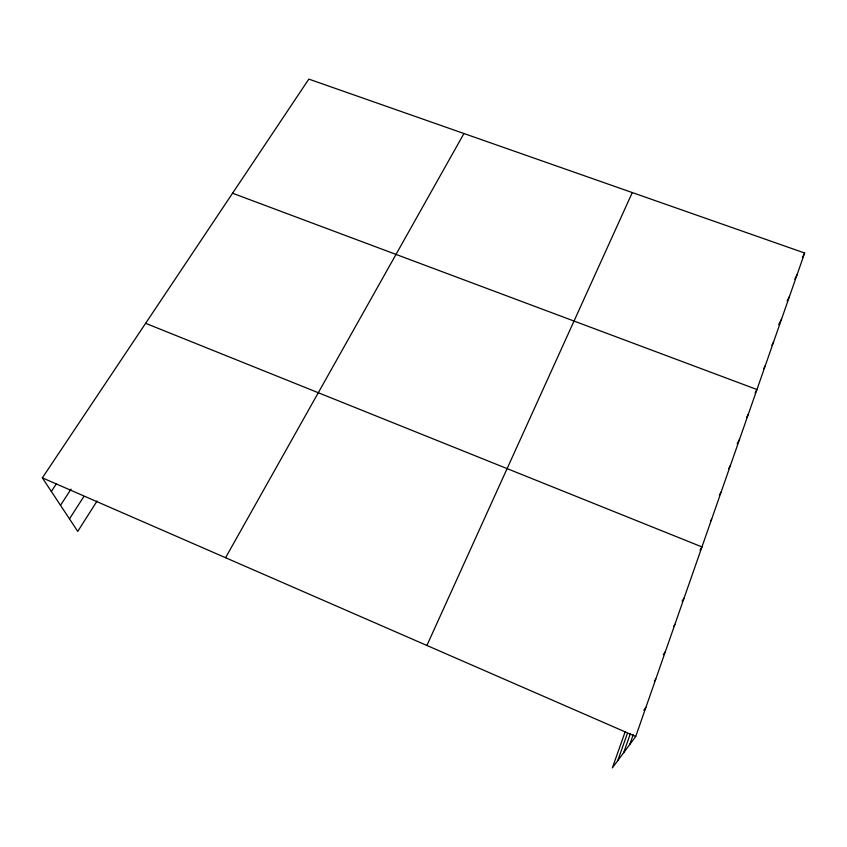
<?xml version="1.0" encoding="UTF-8"?>
<svg xmlns="http://www.w3.org/2000/svg" width="847" height="847" viewBox="0 0 847 847"><rect width="100%" height="100%" fill="white"/><g stroke="black" fill="none" stroke-linecap="round" stroke-linejoin="round"><path stroke-width="1.27" d="M625.192 731.681L612.36 767.89L635.726 736.477L804.65 253.02L308.837 79.11L42.35 477.867L77.744 531.397L97.077 501.011M629.755 744.502L633.217 734.635M617.781 760.595L627.32 733.597M623.688 752.655L630.464 733.396M426.899 645.467L632.296 192.565M802.405 257.509L804.65 253.02M794.761 279.224L797.143 274.502M787.107 301.108L789.468 296.461M778.7 324.613L781.622 318.927M771.85 345.258L773.586 341.913M763.655 368.71L765.37 365.438M755.132 392.955L756.953 389.525L232.576 193.232M746.535 417.518L748.335 414.183M737.144 443.764L739.516 439.445M728.579 468.719L730.474 465.321M225.577 557.718L463.944 133.519M719.347 495.124L721.199 491.853M710.485 521.149L711.702 519.042M700.003 550.222L701.962 546.929L145.631 323.321M682.068 601.285L684.122 597.961M673.556 626.473L674.9 624.377M69.465 518.883L83.779 496.638M60.497 505.31L71.053 489.111M663.275 654.72L665.456 651.407M51.328 491.451L56.41 483.743M654.371 681.157L655.779 679.082M643.815 710.337L645.88 707.436M42.35 477.867L635.726 736.477"/></g></svg>
